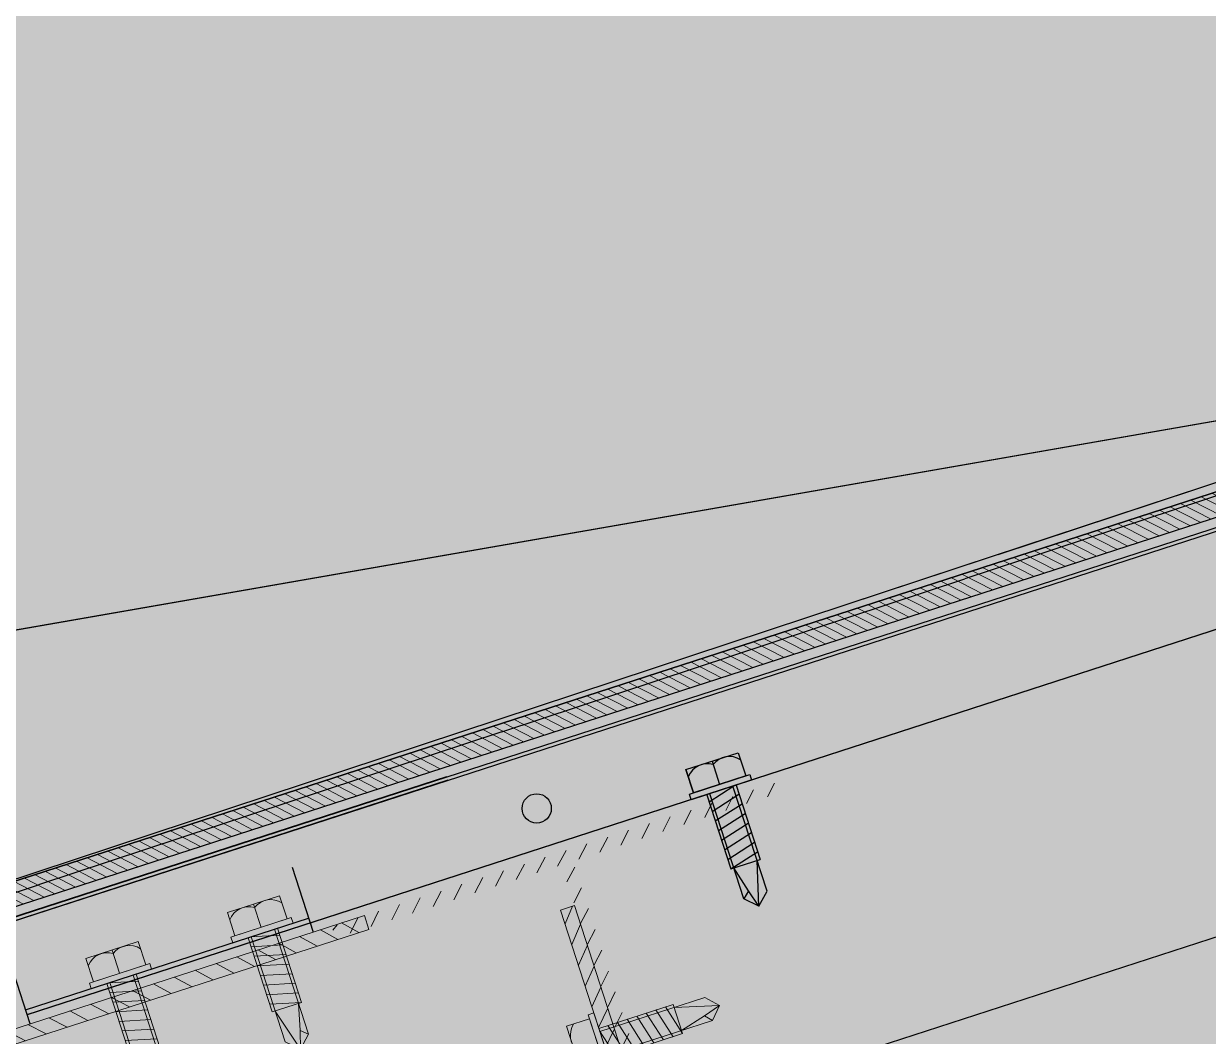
# Model space of a CAD drawing. Header units: metres. Extents: x 678805 to 1359287, y 2747329 to 5497370.
# Drawn here: x 679794.5385 to 679794.7813, y 2748607.5176 to 2748607.7252 of the extents above; entities that cross this region are included whole.
import ezdxf
from ezdxf.enums import TextEntityAlignment as Align

# ---------------------------------------------------------------- set-up
doc = ezdxf.new("R2010")
doc.units = ezdxf.units.M
doc.linetypes.add('XREF_MON_BUILDINGS$0$Dash_2_', pattern=[0.25, 0.125, -0.125])
for name, color, linetype in [('00_XREF_MON_HSC_PAVEMENT', 7, 'Continuous'), ('00_XREF_TWQ_BUILDINGS', 7, 'Continuous'), ('XREF_MON_BUILDINGS$0$00-Modulos DEFINIDOS', 7, 'Continuous'), ('XREF_MON_BUILDINGS$0$00-Modulos ROOFS', 2, 'Continuous'), ('XREF_MON_BUILDINGS$0$02-L-01_Structure t2', 7, 'Continuous'), ('XREF_MON_BUILDINGS$0$02-L-01_Struture aux', 4, 'Continuous'), ('XREF_MON_BUILDINGS$0$02-L-Insulation', 252, 'Continuous'), ('XREF_MON_BUILDINGS$0$02-L-panel', 5, 'Continuous'), ('XREF_MON_BUILDINGS$0$02-L-Pergola Projection', 8, 'Continuous'), ('XREF_MON_GENERAL_LAYOUT$0$02-L-Plan Change', 8, 'Continuous')]:
    doc.layers.add(name, color=color, linetype=linetype)
doc.layers.add('02-L-Waterfeatures 01', color=7, linetype='Continuous', true_color=0x4da6ff)
doc.layers.add('XREF_MON_BUILDINGS$0$0-WIPEOUTS', color=7, linetype='Continuous', true_color=0xffffff)
doc.layers.add('XREF_MON_BUILDINGS$0$00_AUX', color=3, linetype='Continuous', plot=False)
doc.layers.add('XREF_MON_BUILDINGS$0$02-L-Pergola Aux', color=50, linetype='Continuous', plot=False)
for name, color, linetype, lineweight in [('XREF_MON_BUILDINGS$0$02-H-251', 251, 'Continuous', 0), ('XREF_MON_BUILDINGS$0$02-H-254', 254, 'Continuous', 0), ('XREF_MON_BUILDINGS$0$02-L-01_Structure L', 7, 'Continuous', 5), ('XREF_MON_BUILDINGS$0$02-L-01_Structure T', 8, 'Continuous', 5), ('XREF_MON_HSC_PAVEMENT$0$02-L-B-Flat Bar', 251, 'Continuous', 5)]:
    doc.layers.add(name, color=color, linetype=linetype, lineweight=lineweight)
doc.layers.add('XREF_MON_BUILDINGS$0$02-KH-12 Administration', color=7, linetype='Continuous', lineweight=30, true_color=0xffdf7f)
doc.layers.add('XREF_MON_HSC_PAVEMENT$0$03-TR-Pavement_06_Concrete Slab in situ', color=7, linetype='Continuous', lineweight=9, true_color=0xf7f7f7)
doc.layers.get('XREF_MON_BUILDINGS$0$02-KH-12 Administration').off()
doc.styles.add('XREF_MON_BUILDINGS$0$E100', font='verdana.ttf', dxfattribs={"height": 0.18})
doc.styles.add('XREF_MON_GENERAL_LAYOUT$0$Standard', font='arial.ttf')
doc.linetypes.add('XREF_MON_BUILDINGS$0$BATTING', pattern='A,0.0001,-0.1,[134,ltypeshp.shx,S=0.1,R=0,X=-0.1,Y=0],-0.2,[134,ltypeshp.shx,S=0.1,R=180,X=0.1,Y=0],-0.1', length=0.4001)
doc.dimstyles.new('XREF_MON_BUILDINGS$0$E100', dxfattribs={"dimscale": 0.03, "dimtxt": 12, "dimasz": 0.5, "dimexe": 0.1, "dimexo": 1, "dimgap": 4, "dimtad": 1, "dimzin": 0, "dimdsep": 46, "dimtxsty": 'XREF_MON_BUILDINGS$0$E100', "dimblk1": 'XREF_MON_BUILDINGS$0$LINCOT200', "dimblk2": 'XREF_MON_BUILDINGS$0$LINCOT200', "dimsah": 1, "dimcen": 0.1, "dimdle": 0.1, "dimse1": 1, "dimse2": 1, "dimclrt": 256, "dimadec": 0, "dimazin": 0, "dimtfac": 0.01538461538461539, "dimtofl": 0, "dimtmove": 0, "dimatfit": 3, "dimldrblk": 'XREF_MON_BUILDINGS$0$LINCOT200', "dimfxl": 1, "dimtolj": 1, "dimtzin": 0, "dimarcsym": 0})

# ---------------------------------------------------------------- blocks, each defined once
blk = doc.blocks.new('XREF_MON_BUILDINGS$0$LINCOT200')
blk.add_line((0, -9.999961704014428), (0, 10.00003829598555))
blk = doc.blocks.new('*D89')
at = {"layer": 'DEFPOINTS', "color": 0, "transparency": 16777216}
for p in [(119.6986085125245, -56.82058442011476), (124.4986085132696, -56.82058442058042), (124.4986085132696, -57.2785381723661)]:
    blk.add_point(p, dxfattribs=at)
at = {"layer": 'XREF_MON_BUILDINGS$0$00_AUX', "color": 0, "lineweight": -2, "transparency": 16777216}
blk.add_line((119.7136085125246, -57.27853817236596), (124.4836085132696, -57.27853817236596), dxfattribs=at)
at = {"layer": 'XREF_MON_BUILDINGS$0$00_AUX', "color": 0, "lineweight": -2, "transparency": 16777216, "xscale": 0.015, "yscale": 0.015, "zscale": 0.015, "rotation": 180}
blk.add_blockref('XREF_MON_BUILDINGS$0$LINCOT200', (119.6986085125246, -57.27853817236596), dxfattribs=at)
at = {"layer": 'XREF_MON_BUILDINGS$0$00_AUX', "color": 0, "lineweight": -2, "transparency": 16777216, "xscale": 0.015, "yscale": 0.015, "zscale": 0.015}
blk.add_blockref('XREF_MON_BUILDINGS$0$LINCOT200', (124.4986085132696, -57.27853817236596), dxfattribs=at)
at = {"layer": 'XREF_MON_BUILDINGS$0$00_AUX', "transparency": 16777216, "insert": (122.0986085128971, -57.06442803133171), "char_height": 0.18, "attachment_point": 5, "style": 'XREF_MON_BUILDINGS$0$E100'}
blk.add_mtext('\\A1;4.80', dxfattribs=at)
blk = doc.blocks.new('XREF_MON_BUILDINGS$0$ULMA_Escuadra40x80_Seccion')
at = {"layer": 'XREF_MON_BUILDINGS$0$02-H-251', "ltscale": 125}
h = blk.add_hatch(dxfattribs=at)
h.set_pattern_fill('ANSI31', color=256, scale=0.001, angle=360, style=0)
h.set_pattern_definition([(45, (0, 0), (-0.002245064030267288, 0.002245064030267289), [])])
h.paths.add_polyline_path([(0, 0.0799999999994725), (0.002999999989697244, 0.0799999999994725), (0.002999999989697244, 0.002999999999701686), (0.03999999999359716, 0.002999999999701686), (0.03999999999359716, 0), (0, 0)])
at = {"layer": 'XREF_MON_BUILDINGS$0$02-L-01_Structure L', "linetype": 'Continuous'}
blk.add_lwpolyline([(0, 0.0799999999994725), (0.002999999989697244, 0.0799999999994725), (0.002999999989697244, 0.002999999999701686), (0.03999999999359716, 0.002999999999701686), (0.03999999999359716, 0), (0, 0)], close=True, dxfattribs=at)
blk = doc.blocks.new('XREF_MON_BUILDINGS$0$AUTORROSCANTE')
at = {"layer": 'XREF_MON_BUILDINGS$0$02-L-01_Structure t2', "color": 0}
for p, q in [((-31.20000000000002, 5.629165124598842), (-26.19999999999959, 5.62916512459816)), ((-2.365309734828713, 2.5), (-25, 2.5)), ((0, 0), (-8.999999999999972, 2.5)), ((0, 0), (-2.365309734828713, 2.5)), ((-31.19999999999999, -3.410605131648481e-13), (-26.19999999999976, 0)), ((0, 0), (-3.600692283157343, -1.09366380576239)), ((0, 0), (-2.365309734828713, -2.5)), ((-3.600692283157343, -1.09366380576239), (-2.365309734828713, -2.5)), ((-2.365309734828713, -2.5), (-25, -2.5)), ((-31.20000000000002, -5.629165124598899), (-26.19999999999948, -5.629165124599581))]:
    blk.add_line(p, q, dxfattribs=at)
at = {"layer": 'XREF_MON_BUILDINGS$0$02-L-01_Structure t2', "color": 253}
for p, q in [((-25, 3.149999999999977), (-8.999999999999943, 3.150000000000034)), ((-23.47427264461649, -3.14999999999992), (-25, 2.662522019210144)), ((-21.40651940967126, -3.14999999999992), (-23.06020473028568, 3.149999999999864)), ((-19.338766174726, -3.14999999999992), (-20.99245149534045, 3.14999999999992)), ((-17.27101293978083, -3.14999999999992), (-18.92469826039516, 3.150000000000034)), ((-15.20325970483566, -3.14999999999992), (-16.85694502544993, 3.150000000000034)), ((-13.1355064698904, -3.14999999999992), (-14.78919179050473, 3.149999999999977)), ((-11.06775323494514, -3.14999999999992), (-12.72143855555953, 3.149999999999977)), ((-9, -3.14999999999992), (-10.65368532061433, 3.150000000000034)), ((-9, -3.14999999999992), (-8.999999999999972, 3.150000000000034)), ((-3.600692283157343, -1.09366380576239), (-9, -2.5)), ((-25, -3.149999999999977), (-9, -3.149999999999977))]:
    blk.add_line(p, q, dxfattribs=at)
at = {"layer": 'XREF_MON_BUILDINGS$0$02-L-01_Structure t2', "color": 0}
for points in [[(-31.20000000000002, 5.629165124598842), (-26.19999999999996, 5.629165124598842), (-26.19999999999996, -5.629165124599581), (-31.20000000000002, -5.629165124599581)], [(-26.19999999999951, 6.5), (-25, 6.5), (-25, -6.500000000000057), (-26.19999999999951, -6.500000000000057)]]:
    blk.add_lwpolyline(points, close=True, dxfattribs=at)
for centre, start, end in [((-26.98608579049073, 2.367525475711773), 129.2840388374925, 214.1828116507075), ((-26.98608579049073, -2.366719793068796), 145.8304296466695, 230.7332658614822)]:
    blk.add_arc(centre, 4.213914209509284, start, end, dxfattribs=at)
blk = doc.blocks.new('XREF_MON_BUILDINGS$0$ULMA_Montante VV')
at = {"layer": 'XREF_MON_BUILDINGS$0$02-H-251', "ltscale": 125}
h = blk.add_hatch(dxfattribs=at)
h.set_pattern_fill('ANSI31', color=256, scale=0.001, angle=450, style=0)
h.set_pattern_definition([(134.9999999999999, (-0.05125000000043656, -0.00250000000005457), (-0.002245064030267289, -0.002245064030267287), [])])
edge = h.paths.add_edge_path()
edge.add_line((-0.05095000000073924, -0.00250000000005457), (0.04844999999841093, -0.00250000000005457))
edge.add_arc((0.04844999999841093, -0.002200000000129876), 0.0003, 270, 360)
edge.add_line((0.04874999999992724, -0.002200000000129876), (0.04874999999992724, -0.0003000000001520675))
edge.add_arc((0.04844999999841093, -0.0003000000001520675), 0.0003, 0, 90)
edge.add_line((0.04844999999841093, 0), (0, 0))
edge.add_line((0, 0), (0, 0.05719999999996617))
edge.add_arc((-0.0003000000015163096, 0.05719999999996617), 0.0003, 0, 90)
edge.add_line((-0.0003000000015163096, 0.05749999999989086), (-0.002200000000811997, 0.05749999999989086))
edge.add_arc((-0.002200000000811997, 0.05719999999996617), 0.0003, 90, 180)
edge.add_line((-0.002500000000509317, 0.05719999999996617), (-0.002500000000509317, 0))
edge.add_line((-0.002500000000509317, 0), (-0.05095000000073924, 0))
edge.add_arc((-0.05095000000073924, -0.0003000000001520675), 0.0003, 90, 180)
edge.add_line((-0.05125000000043656, -0.0003000000001520675), (-0.05125000000043656, -0.002200000000129876))
edge.add_arc((-0.05095000000073924, -0.002200000000129876), 0.0003, 180, 270)
blk = doc.blocks.new('XREF_MON_BUILDINGS$0$ULMA_Autotaladrante')
at = {"layer": 'XREF_MON_BUILDINGS$0$02-L-01_Structure T', "color": 252}
for p, q in [((0.006200000001172157, 0.005629165124673818), (0.001200000000153523, 0.005629165124673818)), ((-0.02500000000509317, 2.273736754432321e-13), (-0.02263469026956955, 0.00250000000005457)), ((-0.02500000000509317, 2.273736754432321e-13), (-0.01600000000325963, 0.00250000000005457)), ((-0.02263469026956955, 0.00250000000005457), (0, 0.00250000000005457)), ((0, 0.003150000000232467), (-0.01600000000325963, 0.003150000000232467)), ((-0.01600000000325963, -0.003149999999777719), (-0.01600000000325963, 0.003150000000232467)), ((-0.01600000000325963, -0.003149999999777719), (-0.01434631468237058, 0.003150000000232467)), ((-0.01393224676803584, -0.003149999999777719), (-0.01227856144714679, 0.003150000000232467)), ((-0.0118644935323573, -0.003149999999777719), (-0.01021080821146825, 0.003150000000232467)), ((-0.00979674029713351, -0.003149999999777719), (-0.008143054976244457, 0.003150000000232467)), ((-0.00772898706190972, -0.003149999999777719), (-0.006075301741020667, 0.003150000000232467)), ((-0.005661233826231182, -0.003149999999777719), (-0.004007548505342129, 0.003150000000232467)), ((-0.003593480591007392, -0.003149999999777719), (-0.001939795270118339, 0.003150000000232467)), ((-0.001525727355783602, -0.003149999999777719), (0, 0.002662522019363678)), ((-0.02500000000509317, 2.273736754432321e-13), (-0.02263469026956955, -0.002499999999599822)), ((-0.02500000000509317, 2.273736754432321e-13), (-0.02139930772136722, -0.001093663805477263)), ((0.006200000001172157, 2.273736754432321e-13), (0.001200000000153523, 2.273736754432321e-13)), ((-0.02139930772136722, -0.001093663805477263), (-0.02263469026956955, -0.002499999999599822)), ((-0.02139930772136722, -0.001093663805477263), (-0.01600000000325963, -0.002499999999599822)), ((-0.02263469026956955, -0.002499999999599822), (0, -0.002499999999599822)), ((0, -0.003149999999777719), (-0.01600000000325963, -0.003149999999777719)), ((0.006200000001172157, -0.005629165124219071), (0.001200000000153523, -0.005629165124219071))]:
    blk.add_line(p, q, dxfattribs=at)
for points in [[(0.001200000000153523, 0.006499999999959982), (0, 0.006499999999959982), (0, -0.006499999999732609), (0.001200000000153523, -0.006499999999732609)], [(0.006200000001172157, 0.005629165124673818), (0.001200000000153523, 0.005629165124673818), (0.001200000000153523, -0.005629165124219071), (0.006200000001172157, -0.005629165124219071)]]:
    blk.add_lwpolyline(points, close=True, dxfattribs=at)
for centre, start, end in [((0.001986085791031655, 0.002367525475847287), 325.8171883654993, 50.71596115511253), ((0.001986085791031655, -0.002366719792689764), 309.2667341381091, 34.16957033823044)]:
    blk.add_arc(centre, 0.004213914210367771, start, end, dxfattribs=at)
blk = doc.blocks.new('XREF_MON_BUILDINGS$0$A$C15E93CBA')
at = {"layer": 'XREF_MON_BUILDINGS$0$02-H-254', "ltscale": 125}
h = blk.add_hatch(dxfattribs=at)
h.set_pattern_fill('ANSI31', color=256, scale=0.0005, style=0)
h.set_pattern_definition([(45, (-257.3967470116992, -179.8716940261118), (-0.001122532015133644, 0.001122532015133644), [])])
h.paths.add_polyline_path([(-0.004972955739660279, -0.5936533187300768), (-0.004970343142410627, -0.02522641763482625), (-0.006548744771684767, -0.02522641763482625), (-0.006548744771684767, 0), (7.105427357601002e-15, 0), (4.747004290095447e-05, -0.5936533187300768)])
at = {"layer": 'XREF_MON_BUILDINGS$0$02-L-01_Struture aux', "ltscale": 0.001}
for p, q in [((-0.005020425782561233, -0.5936533187300768), (-0.004970343142410627, -0.03323460203120021)), ((-0.00761773060690274, -0.03664791402360379), (-0.007617730381404897, -0.1335567195752674)), ((-0.006847578737101401, -0.03664791402300693), (-0.006847578511603558, -0.1335567195752674))]:
    blk.add_line(p, q, dxfattribs=at)
at = {"layer": 'XREF_MON_BUILDINGS$0$02-L-01_Struture aux'}
for p, q in [((-0.02874191861453568, -0.03664791404000312), (-0.006847578737101401, -0.03664791402300693)), ((-0.02683148526691781, -4.763441238839903), (-0.02683148526695334, -0.03664791403852519)), ((-0.02674228569559745, -0.03664791403843992), (-0.02674228568123027, -4.76344123883996)), ((-0.0257419185957346, -0.03664791404000312), (-0.02574191860301056, -0.09761049199434524)), ((-0.01475225088531573, -0.09761049199434524), (-0.02874191861453568, -0.09761049199434524))]:
    blk.add_line(p, q, dxfattribs=at)
for points in [[(-0.007706929952732366, -4.669787669610344), (-0.007706933658312209, -0.03664791402366063)], [(-0.006936781788510871, -0.0366479140230922), (-0.006936778082931028, -4.669787669610344)]]:
    blk.add_lwpolyline(points, dxfattribs=at)
at = {"layer": 'XREF_MON_BUILDINGS$0$02-L-01_Struture aux', "ltscale": 2}
blk.add_circle((-0.01877019291884352, -0.1490447820274881), 0.003, dxfattribs=at)
at = {"layer": 'XREF_MON_BUILDINGS$0$02-L-Insulation', "linetype": 'XREF_MON_BUILDINGS$0$BATTING', "ltscale": 0.08}
blk.add_line((-0.08672256581777305, -0.08535283128404103), (-0.08672256581777305, -4.713455833315209), dxfattribs=at)
at = {"layer": 'XREF_MON_BUILDINGS$0$02-L-panel'}
for p, q in [((0, -0.5936533187300768), (0, 0)), ((0, 0), (0, -0.5936533187300768))]:
    blk.add_line(p, q, dxfattribs=at)
at = {"layer": 'XREF_MON_BUILDINGS$0$02-L-01_Struture aux'}
for name, p, rotation in [('XREF_MON_BUILDINGS$0$ULMA_Escuadra40x80_Seccion', (-0.02874191861180719, -0.02869217211397768), 180), ('XREF_MON_BUILDINGS$0$ULMA_Autotaladrante', (-0.02574191859937258, -0.05728883561616271), 0.004741052066545642), ('XREF_MON_BUILDINGS$0$ULMA_Autotaladrante', (-0.02574191860301056, -0.08777012459333378), 0.004741052066545642), ('XREF_MON_BUILDINGS$0$ULMA_Escuadra40x80_Seccion', (-0.1200891995691009, -0.1472924288297577), 270)]:
    blk.add_blockref(name, p, dxfattribs=dict(at, rotation=rotation))
at = {"layer": 'XREF_MON_BUILDINGS$0$02-L-01_Struture aux', "xscale": -1}
for name, p, rotation in [('XREF_MON_BUILDINGS$0$ULMA_Montante VV', (-0.03133148526313079, -0.1527924288199642), 90), ('XREF_MON_BUILDINGS$0$ULMA_Autotaladrante', (-0.06873419235250111, -0.147292966685086), 269.9952589479336)]:
    blk.add_blockref(name, p, dxfattribs=dict(at, rotation=rotation))
at = {"layer": 'XREF_MON_BUILDINGS$0$02-L-01_Struture aux', "color": 253, "xscale": 0.001000000003841706, "yscale": 0.001000000003841706, "zscale": 0.001000000003841706, "rotation": 180}
blk.add_blockref('XREF_MON_BUILDINGS$0$AUTORROSCANTE', (-0.05183148516953651, -0.1862397634862987), dxfattribs=at)
blk = doc.blocks.new('XREF_MON_BUILDINGS$0$PERGOLA PLANA')
at = {"layer": 'XREF_MON_BUILDINGS$0$02-L-Pergola Aux', "linetype": 'XREF_MON_BUILDINGS$0$Dash_2_', "ltscale": 0.5}
for p, q in [((-1.396983861923218e-09, 9.599999999627471), (9.59999999939464, 9.599999998230487)), ((9.599999998230487, 2.328306436538696e-09), (0, 0))]:
    blk.add_line(p, q, dxfattribs=at)
blk = doc.blocks.new('XREF_MON_HSC_PAVEMENT')
at = {"layer": 'XREF_MON_HSC_PAVEMENT$0$03-TR-Pavement_06_Concrete Slab in situ', "linetype": 'Continuous'}
h = blk.add_hatch(color=256, dxfattribs=at)
h.dxf.hatch_style = 1
h.paths.add_polyline_path([(679764.8595081758, 2748618.962261748), (679827.2147204854, 2748639.558390062), (679835.4556343118, 2748614.728242476), (679775.6626727318, 2748586.251462926)])
at = {"layer": 'XREF_MON_HSC_PAVEMENT$0$02-L-B-Flat Bar'}
blk.add_lwpolyline([(679835.4553834059, 2748614.728123083), (679770.0219867507, 2748603.330938354)], dxfattribs=at)
blk = doc.blocks.new('XREF_MON_GENERAL_LAYOUT')
at = {"layer": 'XREF_MON_GENERAL_LAYOUT$0$02-L-Plan Change', "ltscale": 0.3}
blk.add_lwpolyline([(679756.4065618257, 2748601.022450591), (679770.0219867508, 2748603.330938355), (679835.4553834059, 2748614.728123084)], dxfattribs=at)
at = {"style": 'XREF_MON_GENERAL_LAYOUT$0$Standard'}
for tag, height, rotation, p in [('604,00', 1, 330.2642936667779, (679905.770310239, 2748776.557787406)), ('603,00', 1, 330.2642936667779, (679901.860927013, 2748753.477248972)), ('600,00', 1, 133.8259836638873, (679944.5968217494, 2748745.152639077)), ('602,00', 1, 330.2642936667779, (679883.3191980837, 2748738.726865312)), ('601,00', 1, 117.8905743169221, (679920.9720408977, 2748732.870057053)), ('601,00', 1, 330.2642936667779, (679864.7774691544, 2748723.976481652)), ('600,00', 1, 40.88332108062335, (679777.4053656742, 2748705.443575754, 1.169999999973397)), ('602,00', 1, 330.2642936667779, (679941.2749349186, 2748705.483031567)), ('601,00', 1, 40.88332108062335, (679701.7983696235, 2748703.888586182, 1.169999999973397)), ('598,00', 0.9999999999999999, 62.09100844466732, (679810.2666232066, 2748702.618736548)), ('600,00', 1, 330.2642936667779, (679877.7814736818, 2748691.131234986)), ('600,00', 0.9999999999999999, 19.55108886768879, (679920.4438211058, 2748685.495504646)), ('601,00', 1, 330.2642936667779, (679934.8129193163, 2748683.803636156)), ('599,00', 1, 330.2642936667779, (679854.5671008349, 2748679.061113989)), ('600,00', 1, 88.39282059591216, (679743.9134691327, 2748675.571576328)), ('599,00', 0.9999999999999998, 20.60862043003912, (679924.2598928241, 2748675.216416284)), ('601,00', 1, 88.39282059591216, (679728.0345944045, 2748671.317844195, -2)), ('602,00', 1, 88.39282059591216, (679711.8257639392, 2748665.966083916, -1)), ('603,00', 1, 88.39282059591216, (679695.6151318625, 2748660.611015213)), ('599,00', 1, 40.88332108062335, (679788.8072719976, 2748655.829159783, 1.169999999973397)), ('601,00', 1, 40.88332108062335, (679627.6123405045, 2748644.602575284, 1.169999999973397)), ('603,00', 0.9999999999999999, 41.70580600405471, (679702.4989019763, 2748628.484392532, 1.169999999925494)), ('600,00', 1, 40.88332108062335, (679645.924961585, 2748597.926138933, 1.169999999973397)), ('599,00', 1, 34.22767859632935, (679673.5743901337, 2748555.136007577, 5.33999999991769))]:
    blk.add_attdef(tag, text='', height=height, rotation=rotation, dxfattribs=at).set_placement(p, align=Align.MIDDLE)
at = {"ltscale": 0.3, "style": 'XREF_MON_GENERAL_LAYOUT$0$Standard'}
for tag, height, rotation, p in [('603,50', 1, 330.2642936667779, (679911.500620042, 2748760.570188188)), ('602,50', 1, 330.2642936667779, (679892.8646878856, 2748745.846442295)), ('600,50', 1, 133.8259836638873, (679933.0482653556, 2748738.729379551)), ('601,50', 1, 330.2642936667779, (679873.5807466183, 2748731.671495228)), ('601,50', 0.9999999999999999, 101.285674792814, (679909.5220062692, 2748726.945334854)), ('602,50', 1, 330.2642936667779, (679948.6248547818, 2748713.859774644)), ('600,50', 1, 39.60595393010205, (679743.242567131, 2748706.971262414)), ('600,50', 1, 330.2642936667779, (679880.2659989139, 2748702.726026631)), ('600,50', 0.9999999999999999, 17.35374479888441, (679917.6150982407, 2748690.553931213)), ('599,50', 1, 330.2642936667779, (679867.1974978975, 2748684.716235158)), ('599,50', 0.9999999999999999, 18.89438680505554, (679921.7103896159, 2748680.578430657)), ('599,50', 1, 39.60595393010205, (679778.9914550197, 2748677.241243556)), ('600,50', 1, 88.39282059591216, (679735.9248694875, 2748673.586085743)), ('601,50', 1, 88.39282059591216, (679719.9062925801, 2748668.580993867)), ('602,50', 1, 88.39282059591216, (679703.4737899266, 2748663.451811911)), ('598,50', 1, 330.2642936667779, (679861.7651457089, 2748662.396830559)), ('601,50', 1, 39.60595393010205, (679610.5132742386, 2748662.061190253)), ('600,00', 0.9999999999999999, 41.70580600405471, (679752.30764285, 2748637.685423907)), ('601,00', 0.9999999999999999, 41.70580600405471, (679736.0440844187, 2748634.537594622)), ('599,00', 0.9999999999999999, 35.08346035422691, (679763.0433427037, 2748634.41500971, 1.169999999925494)), ('602,00', 0.9999999999999999, 41.70580600405471, (679720.1743132578, 2748633.095905716, 1.169999999925494)), ('600,00', 0.9999999999999999, 35.08346035422691, (679747.0628417195, 2748629.903108784, 1.169999999925494)), ('601,00', 0.9999999999999999, 35.08346035422691, (679731.2455695962, 2748625.23889635, 1.169999999925494)), ('600,50', 1, 39.60595393010205, (679636.919713499, 2748621.33866227)), ('602,00', 0.9999999999999999, 35.08346035422691, (679715.3997742002, 2748620.639385471, 1.169999999925494)), ('599,50', 1, 28.76039513677905, (679659.4816038228, 2748574.323313434))]:
    blk.add_attdef(tag, text='', height=height, rotation=rotation, dxfattribs=at).set_placement(p, align=Align.MIDDLE)
blk = doc.blocks.new('XREF_MON_BUILDINGS$0$modulo kiosco')
at = {"layer": 'XREF_MON_BUILDINGS$0$0-WIPEOUTS', "true_color": 0xfcfcfc}
h = blk.add_hatch(color=7, dxfattribs=at)
h.dxf.hatch_style = 1
h.paths.add_polyline_path([(119.6986085139215, -61.62058441969566), (119.6986085125245, -56.82058442011476), (124.4986085132696, -56.82058442058042), (124.4986085123383, -61.62058442132547)])
at = {"layer": 'XREF_MON_BUILDINGS$0$00-Modulos ROOFS', "lineweight": 0}
blk.add_lwpolyline([(119.6986085139215, -61.62058441969566), (119.6986085125245, -56.82058442011476), (124.4986085132696, -56.82058442058042), (124.4986085123383, -61.62058442132547)], close=True, dxfattribs=at)
at = {"layer": 'XREF_MON_BUILDINGS$0$00-Modulos ROOFS'}
blk.add_lwpolyline([(124.4986085137352, -57.12058442062698), (124.4986085132696, -56.82058442058042), (124.1986085125245, -56.82058442151174), (119.9986085128039, -56.82058442034759), (119.6986085125245, -56.82058442011476), (119.6986085125245, -57.12058442085981), (119.6986085134558, -61.32058442058042), (119.6986085139215, -61.62058441969566), (119.9986085128039, -61.62058442062698), (124.1986085125245, -61.62058442109264), (124.4986085123383, -61.62058442132547), (124.4986085128039, -61.32058442081325)], close=True, dxfattribs=at)
at = {"layer": 'XREF_MON_BUILDINGS$0$00_AUX', "color": 253}
dim = blk.add_linear_dim(base=(124.4986085132696, -57.2785381723661), p1=(119.6986085125245, -56.82058442011476), p2=(124.4986085132696, -56.82058442058042), dimstyle='XREF_MON_BUILDINGS$0$E100', dxfattribs=at)
dim.commit()
dim.dimension.update_dxf_attribs({"geometry": '*D89', "text_midpoint": (122.098608512897, -57.06442803133184)})
blk = doc.blocks.new('XREF_MON_BUILDINGS')
at = {"layer": 'XREF_MON_BUILDINGS$0$02-KH-12 Administration', "linetype": 'Continuous', "rotation": 108.2651524443068}
blk.add_blockref('XREF_MON_BUILDINGS$0$modulo kiosco', (679779.5077208295, 2748471.485474898, 7.827123631136319e-06), dxfattribs=at)
at = {"layer": 'XREF_MON_BUILDINGS$0$00-Modulos DEFINIDOS', "rotation": 107.9486422297345}
blk.add_blockref('XREF_MON_BUILDINGS$0$A$C15E93CBA', (679794.4960664306, 2748607.536258159, 2.192715217898053e-06), dxfattribs=at)
at = {"layer": 'XREF_MON_BUILDINGS$0$02-L-Pergola Projection', "xscale": -1, "rotation": 18.26515243161932}
for p in [(679801.2837984248, 2748609.773919757, 3.563790448099723e-06), (679804.2925819692, 2748600.657603528, 3.563790448099723e-06)]:
    blk.add_blockref('XREF_MON_BUILDINGS$0$PERGOLA PLANA', p, dxfattribs=at)

msp = doc.modelspace()

# ---------------------------------------------------------------- block references
at = {"layer": '00_XREF_MON_HSC_PAVEMENT'}
msp.add_blockref('XREF_MON_HSC_PAVEMENT', (0, 0), dxfattribs=at)

# ---------------------------------------------------------------- next in the draw order: block references
at = {"layer": '00_XREF_TWQ_BUILDINGS'}
msp.add_blockref('XREF_MON_BUILDINGS', (0, 0), dxfattribs=at)

# ---------------------------------------------------------------- next in the draw order: block references
msp.add_blockref('XREF_MON_BUILDINGS', (0, 0))

# ---------------------------------------------------------------- next in the draw order: block references
at = {"layer": '02-L-Waterfeatures 01', "color": 18, "true_color": 0x000000}
msp.add_blockref('XREF_MON_GENERAL_LAYOUT', (0, 0), dxfattribs=at)

doc.saveas('drawing.dxf')
